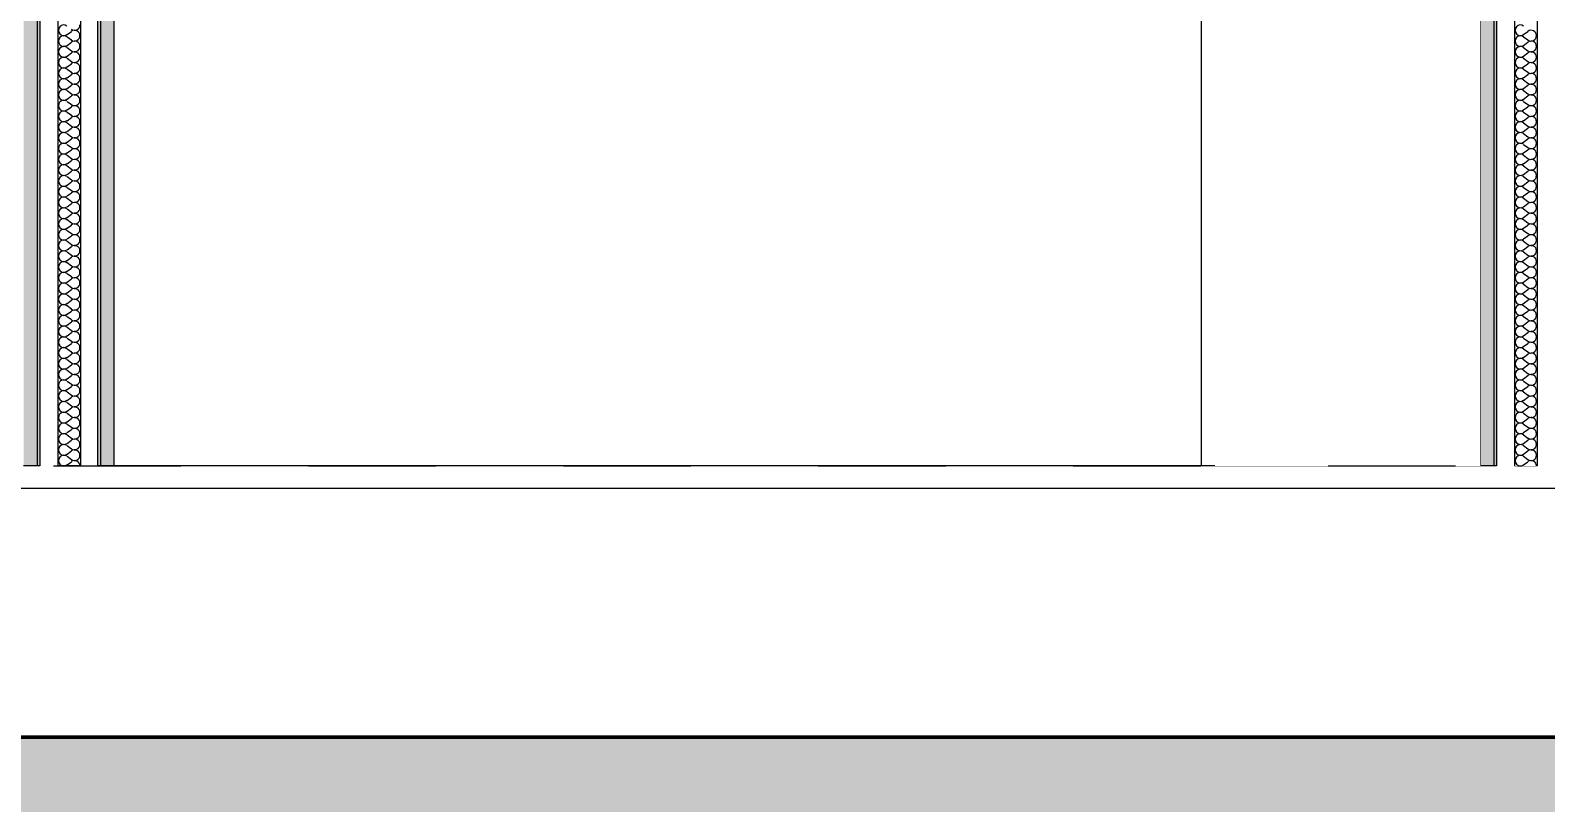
# Model space of a CAD drawing. Header units: millimetres. Extents: x -48147 to 1403542, y -455564 to 18123.
# Drawn here: x 1378454 to 1380131, y -438215 to -437360 of the extents above; entities that cross this region are included whole.
import ezdxf

# ---------------------------------------------------------------- set-up
doc = ezdxf.new("R2010")
doc.units = ezdxf.units.MM
doc.header["$MEASUREMENT"] = 0
doc.linetypes.add('Dashed', pattern=[2822.222233, 1411.111116, -1411.111116])
doc.linetypes.add('Wipeout_Contour', pattern=[1000, 0, -1000])
for name, color, linetype, lineweight, true_color in [('0_Pen_No__105', 7, 'Continuous', 15, 0xa6a6a6), ('A-230-M_FLOOR.IFC Import_Pen_No__109', 7, 'Continuous', 15, 0xa6a6a6), ('A-230-M_FLOOR.IFC Import_Pen_No__29', 7, 'Continuous', 50, 0x2a2a2a), ('New_A-25-M_Wall_Int_Pen_No__107', 7, 'Continuous', 15, 0xa6a6a6)]:
    doc.layers.add(name, color=color, linetype=linetype, lineweight=lineweight, true_color=true_color)
for name, color, linetype in [('A-230-M_FLOOR.IFC Import', 7, 'Continuous'), ('New_A-20-M_Floor_Slab', 7, 'Continuous'), ('New_A-25-M_Wall_Int', 7, 'Continuous'), ('New_A-95-D_1_20', 7, 'Continuous')]:
    doc.layers.add(name, color=color, linetype=linetype)
for name, color, linetype, lineweight in [('New_A-20-M_Floor_Slab_Pen_No__4', 7, 'Continuous', 20), ('New_A-25-M_Wall_Int_Pen_No__1', 7, 'Continuous', 13), ('New_A-25-M_Wall_Int_Pen_No__87', 8, 'Continuous', 20), ('New_A-95-D_1_20_Pen_No__1', 7, 'Continuous', 13)]:
    doc.layers.add(name, color=color, linetype=linetype, lineweight=lineweight)
doc.styles.add('GENERATED_STYLE_1', font='')
doc.styles.get('GENERATED_STYLE_1').set_extended_font_data('Arial')
doc.dimstyles.new('GENERATED_STYLE__2', dxfattribs={"dimtxt": 125, "dimasz": 47.5, "dimexe": 0.18, "dimexo": 50, "dimgap": 0.09, "dimtad": 1, "dimdec": 0, "dimzin": 0, "dimdsep": 46, "dimtxsty": 'GENERATED_STYLE_1', "dimblk": 'ARROWHEAD_2', "dimblk1": 'ARROWHEAD_2', "dimblk2": 'ARROWHEAD_2', "dimcen": 0.09, "dimclrd": 7, "dimclre": 7, "dimclrt": 7, "dimadec": 0, "dimazin": 0, "dimtfac": 1, "dimtdec": 4, "dimtmove": 0, "dimatfit": 3, "dimfxl": 1, "dimtolj": 1, "dimtzin": 0, "dimarcsym": 0})

# ---------------------------------------------------------------- blocks, each defined once
blk = doc.blocks.new('*X43', base_point=(1418663.2, -449992.5))
at = {"layer": 'New_A-25-M_Wall_Int_Pen_No__107', "linetype": 'Continuous'}
for p, q in [((1378494.4, -437365.1), (1378499.2, -437361.6)), ((1378494.4, -437367.5), (1378499.2, -437371.1)), ((1378494.4, -437377.1), (1378499.2, -437373.5)), ((1378494.4, -437379.4), (1378499.2, -437383)), ((1378494.4, -437389), (1378499.2, -437385.4)), ((1378494.4, -437391.3), (1378499.2, -437394.9)), ((1378494.4, -437400.9), (1378499.2, -437397.3)), ((1378494.4, -437403.2), (1378499.2, -437406.8)), ((1378494.4, -437412.8), (1378499.2, -437409.2)), ((1378494.4, -437415.1), (1378499.2, -437418.7)), ((1378494.4, -437424.7), (1378499.2, -437421.1)), ((1378494.4, -437427.1), (1378499.2, -437430.6)), ((1378494.4, -437436.6), (1378499.2, -437433)), ((1378494.4, -437439), (1378499.2, -437442.5)), ((1378494.4, -437448.5), (1378499.2, -437444.9)), ((1378494.4, -437450.9), (1378499.2, -437454.4)), ((1378494.4, -437460.4), (1378499.2, -437456.8)), ((1378494.4, -437462.8), (1378499.2, -437466.3)), ((1378494.4, -437472.3), (1378499.2, -437468.7)), ((1378494.4, -437474.7), (1378499.2, -437478.2)), ((1378494.4, -437484.2), (1378499.2, -437480.6)), ((1378494.4, -437486.6), (1378499.2, -437490.1)), ((1378494.4, -437496.1), (1378499.2, -437492.5)), ((1378494.4, -437498.5), (1378499.2, -437502.1)), ((1378494.4, -437508), (1378499.2, -437504.4)), ((1378494.4, -437510.4), (1378499.2, -437514)), ((1378494.4, -437519.9), (1378499.2, -437516.3)), ((1378494.4, -437522.3), (1378499.2, -437525.9)), ((1378494.4, -437531.8), (1378499.2, -437528.2)), ((1378494.4, -437534.2), (1378499.2, -437537.8)), ((1378494.4, -437543.7), (1378499.2, -437540.1)), ((1378494.4, -437546.1), (1378499.2, -437549.7)), ((1378494.4, -437555.6), (1378499.2, -437552.1)), ((1378494.4, -437558), (1378499.2, -437561.6)), ((1378494.4, -437567.5), (1378499.2, -437564)), ((1378494.4, -437569.9), (1378499.2, -437573.5)), ((1378494.4, -437579.4), (1378499.2, -437575.9)), ((1378494.4, -437581.8), (1378499.2, -437585.4)), ((1378494.4, -437591.3), (1378499.2, -437587.8)), ((1378494.4, -437593.7), (1378499.2, -437597.3)), ((1378494.4, -437603.2), (1378499.2, -437599.7)), ((1378494.4, -437605.6), (1378499.2, -437609.2)), ((1378494.4, -437615.1), (1378499.2, -437611.6)), ((1378494.4, -437617.5), (1378499.2, -437621.1)), ((1378494.4, -437627.1), (1378499.2, -437623.5)), ((1378494.4, -437629.4), (1378499.2, -437633)), ((1378494.4, -437639), (1378499.2, -437635.4)), ((1378494.4, -437641.3), (1378499.2, -437644.9)), ((1378494.4, -437650.9), (1378499.2, -437647.3)), ((1378494.4, -437653.2), (1378499.2, -437656.8)), ((1378494.4, -437662.8), (1378499.2, -437659.2)), ((1378494.4, -437665.1), (1378499.2, -437668.7)), ((1378494.4, -437674.7), (1378499.2, -437671.1)), ((1378494.4, -437677.1), (1378499.2, -437680.6)), ((1378494.4, -437686.6), (1378499.2, -437683)), ((1378494.4, -437689), (1378499.2, -437692.5)), ((1378494.4, -437698.5), (1378499.2, -437694.9)), ((1378494.4, -437700.9), (1378499.2, -437704.4)), ((1378494.4, -437710.4), (1378499.2, -437706.8)), ((1378494.4, -437712.8), (1378499.2, -437716.3)), ((1378494.4, -437722.3), (1378499.2, -437718.7)), ((1378494.4, -437724.7), (1378499.2, -437728.2)), ((1378494.4, -437734.2), (1378499.2, -437730.6)), ((1378494.4, -437736.6), (1378499.2, -437740.1)), ((1378494.4, -437746.1), (1378499.2, -437742.5)), ((1378494.4, -437748.5), (1378499.2, -437752.1)), ((1378494.4, -437758), (1378499.2, -437754.4)), ((1378494.4, -437760.4), (1378499.2, -437764)), ((1378494.4, -437769.9), (1378499.2, -437766.3)), ((1378494.4, -437772.3), (1378499.2, -437775.9)), ((1378494.4, -437781.8), (1378499.2, -437778.2)), ((1378494.4, -437784.2), (1378499.2, -437787.8)), ((1378494.4, -437793.7), (1378499.2, -437790.1)), ((1378494.4, -437796.1), (1378499.2, -437799.7)), ((1378494.4, -437805.6), (1378499.2, -437802.1)), ((1378494.4, -437808), (1378499.2, -437811.6)), ((1378494.4, -437817.5), (1378499.2, -437814)), ((1378494.4, -437819.9), (1378499.2, -437823.5)), ((1378494.4, -437829.4), (1378499.2, -437825.9)), ((1378494.4, -437831.8), (1378499.2, -437835.4)), ((1378494.4, -437841.3), (1378499.2, -437837.8))]:
    blk.add_line(p, q, dxfattribs=at)
for centre, start, end in [((1378490.8, -437360.4), 53.1301, 306.8699), ((1378490.8, -437372.3), 53.1301, 306.8699), ((1378502.7, -437354.4), 233.1301, 0), ((1378502.7, -437366.3), 0, 126.8699), ((1378502.7, -437366.3), 233.1301, 0), ((1378490.8, -437384.2), 53.1301, 306.8699), ((1378502.7, -437378.2), 0, 126.8699), ((1378502.7, -437378.2), 233.1301, 0), ((1378502.7, -437390.1), 0, 126.8699), ((1378490.8, -437396.1), 53.1301, 306.8699), ((1378490.8, -437408), 53.1301, 306.8699), ((1378502.7, -437390.1), 233.1301, 0), ((1378502.7, -437402.1), 0, 126.8699), ((1378502.7, -437402.1), 233.1301, 0), ((1378490.8, -437419.9), 53.1301, 306.8699), ((1378502.7, -437414), 0, 126.8699), ((1378502.7, -437414), 233.1301, 0), ((1378502.7, -437425.9), 0, 126.8699), ((1378490.8, -437431.8), 53.1301, 306.8699), ((1378490.8, -437443.7), 53.1301, 306.8699), ((1378502.7, -437425.9), 233.1301, 0), ((1378502.7, -437437.8), 0, 126.8699), ((1378502.7, -437437.8), 233.1301, 0), ((1378490.8, -437455.6), 53.1301, 306.8699), ((1378502.7, -437449.7), 0, 126.8699), ((1378502.7, -437449.7), 233.1301, 0), ((1378490.8, -437467.5), 53.1301, 306.8699), ((1378502.7, -437461.6), 0, 126.8699), ((1378502.7, -437461.6), 233.1301, 0), ((1378502.7, -437473.5), 0, 126.8699), ((1378490.8, -437479.4), 53.1301, 306.8699), ((1378490.8, -437491.3), 53.1301, 306.8699), ((1378502.7, -437473.5), 233.1301, 0), ((1378502.7, -437485.4), 0, 126.8699), ((1378502.7, -437485.4), 233.1301, 0), ((1378490.8, -437503.2), 53.1301, 306.8699), ((1378502.7, -437497.3), 0, 126.8699), ((1378502.7, -437497.3), 233.1301, 0), ((1378502.7, -437509.2), 0, 126.8699), ((1378490.8, -437515.1), 53.1301, 306.8699), ((1378490.8, -437527.1), 53.1301, 306.8699), ((1378502.7, -437509.2), 233.1301, 0), ((1378502.7, -437521.1), 0, 126.8699), ((1378502.7, -437521.1), 233.1301, 0), ((1378490.8, -437539), 53.1301, 306.8699), ((1378502.7, -437533), 0, 126.8699), ((1378502.7, -437533), 233.1301, 0), ((1378490.8, -437550.9), 53.1301, 306.8699), ((1378502.7, -437544.9), 0, 126.8699), ((1378502.7, -437544.9), 233.1301, 0), ((1378502.7, -437556.8), 0, 126.8699), ((1378490.8, -437562.8), 53.1301, 306.8699), ((1378490.8, -437574.7), 53.1301, 306.8699), ((1378502.7, -437556.8), 233.1301, 0), ((1378502.7, -437568.7), 0, 126.8699), ((1378502.7, -437568.7), 233.1301, 0), ((1378490.8, -437586.6), 53.1301, 306.8699), ((1378502.7, -437580.6), 0, 126.8699), ((1378502.7, -437580.6), 233.1301, 0), ((1378502.7, -437592.5), 0, 126.8699), ((1378490.8, -437598.5), 53.1301, 306.8699), ((1378490.8, -437610.4), 53.1301, 306.8699), ((1378502.7, -437592.5), 233.1301, 0), ((1378502.7, -437604.4), 0, 126.8699), ((1378502.7, -437604.4), 233.1301, 0), ((1378490.8, -437622.3), 53.1301, 306.8699), ((1378502.7, -437616.3), 0, 126.8699), ((1378502.7, -437616.3), 233.1301, 0), ((1378502.7, -437628.2), 0, 126.8699), ((1378490.8, -437634.2), 53.1301, 306.8699), ((1378502.7, -437628.2), 233.1301, 0), ((1378502.7, -437640.1), 0, 126.8699), ((1378490.8, -437646.1), 53.1301, 306.8699), ((1378490.8, -437658), 53.1301, 306.8699), ((1378502.7, -437640.1), 233.1301, 0), ((1378502.7, -437652.1), 0, 126.8699), ((1378502.7, -437652.1), 233.1301, 0), ((1378490.8, -437669.9), 53.1301, 306.8699), ((1378502.7, -437664), 0, 126.8699), ((1378502.7, -437664), 233.1301, 0), ((1378502.7, -437675.9), 0, 126.8699), ((1378490.8, -437681.8), 53.1301, 306.8699), ((1378490.8, -437693.7), 53.1301, 306.8699), ((1378502.7, -437675.9), 233.1301, 0), ((1378502.7, -437687.8), 0, 126.8699), ((1378502.7, -437687.8), 233.1301, 0), ((1378490.8, -437705.6), 53.1301, 306.8699), ((1378502.7, -437699.7), 0, 126.8699), ((1378502.7, -437699.7), 233.1301, 0), ((1378502.7, -437711.6), 0, 126.8699), ((1378490.8, -437717.5), 53.1301, 306.8699), ((1378490.8, -437729.4), 53.1301, 306.8699), ((1378502.7, -437711.6), 233.1301, 0), ((1378502.7, -437723.5), 0, 126.8699), ((1378502.7, -437723.5), 233.1301, 0), ((1378490.8, -437741.3), 53.1301, 306.8699), ((1378502.7, -437735.4), 0, 126.8699), ((1378502.7, -437735.4), 233.1301, 0), ((1378490.8, -437753.2), 53.1301, 306.8699), ((1378502.7, -437747.3), 0, 126.8699), ((1378502.7, -437747.3), 233.1301, 0), ((1378502.7, -437759.2), 0, 126.8699), ((1378490.8, -437765.1), 53.1301, 306.8699), ((1378490.8, -437777.1), 53.1301, 306.8699), ((1378502.7, -437759.2), 233.1301, 0), ((1378502.7, -437771.1), 0, 126.8699), ((1378502.7, -437771.1), 233.1301, 0), ((1378490.8, -437789), 53.1301, 306.8699), ((1378502.7, -437783), 0, 126.8699), ((1378502.7, -437783), 233.1301, 0), ((1378502.7, -437794.9), 0, 126.8699), ((1378490.8, -437800.9), 53.1301, 306.8699), ((1378490.8, -437812.8), 53.1301, 306.8699), ((1378502.7, -437794.9), 233.1301, 0), ((1378502.7, -437806.8), 0, 126.8699), ((1378502.7, -437806.8), 233.1301, 0), ((1378490.8, -437824.7), 53.1301, 306.8699), ((1378502.7, -437818.7), 0, 126.8699), ((1378502.7, -437818.7), 233.1301, 0), ((1378490.8, -437836.6), 53.1301, 306.8699), ((1378502.7, -437830.6), 0, 126.8699), ((1378502.7, -437830.6), 233.1301, 0), ((1378502.7, -437842.5), 0, 126.8699)]:
    blk.add_arc(centre, 5.95, start, end, dxfattribs=at)
blk = doc.blocks.new('Section Elem_15_1', base_point=(1418663.2, -449992.5))
at = {"layer": 'New_A-25-M_Wall_Int_Pen_No__107', "linetype": 'Continuous'}
blk.add_hatch(color=256, dxfattribs=at).paths.add_polyline_path([(1378461.3, -434082.5), (1378446.3, -434082.5), (1378446.3, -437842.5), (1378461.3, -437842.5)])
at = {"layer": 'New_A-25-M_Wall_Int_Pen_No__107', "linetype": 'Continuous', "lineweight": 0, "true_color": 0x535353}
blk.add_hatch(color=251, dxfattribs=at).paths.add_polyline_path([(1378464.3, -434082.5), (1378461.3, -434082.5), (1378461.3, -437842.5), (1378464.3, -437842.5)])
at = {"layer": 'New_A-25-M_Wall_Int_Pen_No__1', "linetype": 'Continuous'}
blk.add_line((1378546.3, -434082.5), (1378546.3, -437842.5), dxfattribs=at)
at = {"color": 254, "linetype": 'Wipeout_Contour', "lineweight": 0, "ltscale": 5783089.635194167}
blk.add_wipeout([(1378484.3, -434082.5), (1378464.3, -434082.5), (1378464.3, -437842.5), (1378484.3, -437842.5)], dxfattribs=at).dxf.layer = 'New_A-25-M_Wall_Int'
at = {"layer": 'New_A-25-M_Wall_Int_Pen_No__1', "linetype": 'Continuous'}
for p, q in [((1378461.3, -434082.5), (1378461.3, -437842.5)), ((1378464.3, -434082.5), (1378464.3, -437842.5))]:
    blk.add_line(p, q, dxfattribs=at)
at = {"color": 254, "linetype": 'Wipeout_Contour', "lineweight": 0, "ltscale": 5783175.445938991}
blk.add_wipeout([(1378509.3, -434082.5), (1378484.3, -434082.5), (1378484.3, -437842.5), (1378509.3, -437842.5)], dxfattribs=at).dxf.layer = 'New_A-25-M_Wall_Int'
at = {"layer": 'New_A-25-M_Wall_Int_Pen_No__1', "linetype": 'Continuous'}
blk.add_line((1378484.3, -434082.5), (1378484.3, -437842.5), dxfattribs=at)
at = {"layer": 'New_A-25-M_Wall_Int'}
blk.add_blockref('*X43', (1418663.2, -449992.5), dxfattribs=at)
at = {"color": 254, "linetype": 'Wipeout_Contour', "lineweight": 0, "ltscale": 5783259.349884127}
blk.add_wipeout([(1378528.3, -434082.5), (1378509.3, -434082.5), (1378509.3, -437842.5), (1378528.3, -437842.5)], dxfattribs=at).dxf.layer = 'New_A-25-M_Wall_Int'
at = {"layer": 'New_A-25-M_Wall_Int_Pen_No__107', "linetype": 'Continuous', "lineweight": 0, "true_color": 0x535353}
blk.add_hatch(color=251, dxfattribs=at).paths.add_polyline_path([(1378531.3, -434082.5), (1378528.3, -434082.5), (1378528.3, -437842.5), (1378531.3, -437842.5)])
at = {"layer": 'New_A-25-M_Wall_Int_Pen_No__107', "linetype": 'Continuous'}
blk.add_hatch(color=256, dxfattribs=at).paths.add_polyline_path([(1378546.3, -437842.5), (1378546.3, -434082.5), (1378531.3, -434082.5), (1378531.3, -437842.5)])
at = {"layer": 'New_A-25-M_Wall_Int_Pen_No__1', "linetype": 'Continuous'}
for p, q in [((1378509.3, -434082.5), (1378509.3, -437842.5)), ((1378528.3, -434082.5), (1378528.3, -437842.5)), ((1378531.3, -434082.5), (1378531.3, -437842.5))]:
    blk.add_line(p, q, dxfattribs=at)
blk = doc.blocks.new('Section Elem_16_1', base_point=(1418663.2, -449992.5))
at = {"color": 254, "linetype": 'Wipeout_Contour', "lineweight": 0, "ltscale": 5788696.995247887}
blk.add_wipeout([(1379765.3, -435267.5), (1379750.3, -435267.5), (1379750.3, -437842.5), (1379765.3, -437842.5)], dxfattribs=at).dxf.layer = 'New_A-25-M_Wall_Int'
at = {"layer": 'New_A-25-M_Wall_Int_Pen_No__87', "linetype": 'Continuous'}
blk.add_line((1379750.3, -437842.5), (1379750.3, -435267.5), dxfattribs=at)
blk = doc.blocks.new('Section Elem_82_1', base_point=(1418663.2, -449992.5))
at = {"color": 254, "linetype": 'Wipeout_Contour', "lineweight": 0, "ltscale": 5795212.557145383}
blk.add_wipeout([(1374446.3, -437842.5), (1374446.3, -437867.5), (1387661.3, -437867.5), (1387661.3, -437842.5)], dxfattribs=at).dxf.layer = 'New_A-20-M_Floor_Slab'
at = {"layer": 'New_A-20-M_Floor_Slab_Pen_No__4', "linetype": 'Continuous'}
for p, q in [((1378509.3, -437842.5), (1378484.3, -437842.5)), ((1380058.9, -437842.5), (1378546.3, -437842.5)), ((1380121.9, -437842.5), (1380096.9, -437842.5))]:
    blk.add_line(p, q, dxfattribs=at)
at = {"layer": 'New_A-20-M_Floor_Slab_Pen_No__4', "linetype": 'Continuous', "flags": 128}
for points in [[(1378464.3, -437842.5), (1378461.3, -437842.5), (1378446.3, -437842.5)], [(1378546.3, -437842.5), (1378531.3, -437842.5), (1378528.3, -437842.5)], [(1380076.9, -437842.5), (1380073.9, -437842.5), (1380058.9, -437842.5)]]:
    blk.add_lwpolyline(points, dxfattribs=at)
at = {"color": 254, "linetype": 'Wipeout_Contour', "lineweight": 0, "ltscale": 5795393.943428814}
blk.add_wipeout([(1374446.3, -437867.5), (1374446.3, -438142.5), (1387661.3, -438142.5), (1387661.3, -437867.5)], dxfattribs=at).dxf.layer = 'New_A-20-M_Floor_Slab'
at = {"layer": 'New_A-20-M_Floor_Slab_Pen_No__4', "linetype": 'Continuous'}
blk.add_line((1387661.3, -437867.5), (1374446.3, -437867.5), dxfattribs=at)
blk = doc.blocks.new('*X139', base_point=(1418663.2, -449992.5))
at = {"layer": 'New_A-25-M_Wall_Int_Pen_No__107', "linetype": 'Continuous'}
for p, q in [((1380107, -437365.1), (1380111.8, -437361.6)), ((1380107, -437367.5), (1380111.8, -437371.1)), ((1380107, -437377.1), (1380111.8, -437373.5)), ((1380107, -437379.4), (1380111.8, -437383)), ((1380107, -437389), (1380111.8, -437385.4)), ((1380107, -437391.3), (1380111.8, -437394.9)), ((1380107, -437400.9), (1380111.8, -437397.3)), ((1380107, -437403.2), (1380111.8, -437406.8)), ((1380107, -437412.8), (1380111.8, -437409.2)), ((1380107, -437415.1), (1380111.8, -437418.7)), ((1380107, -437424.7), (1380111.8, -437421.1)), ((1380107, -437427.1), (1380111.8, -437430.6)), ((1380107, -437436.6), (1380111.8, -437433)), ((1380107, -437439), (1380111.8, -437442.5)), ((1380107, -437448.5), (1380111.8, -437444.9)), ((1380107, -437450.9), (1380111.8, -437454.4)), ((1380107, -437460.4), (1380111.8, -437456.8)), ((1380107, -437462.8), (1380111.8, -437466.3)), ((1380107, -437472.3), (1380111.8, -437468.7)), ((1380107, -437474.7), (1380111.8, -437478.2)), ((1380107, -437484.2), (1380111.8, -437480.6)), ((1380107, -437486.6), (1380111.8, -437490.1)), ((1380107, -437496.1), (1380111.8, -437492.5)), ((1380107, -437498.5), (1380111.8, -437502.1)), ((1380107, -437508), (1380111.8, -437504.4)), ((1380107, -437510.4), (1380111.8, -437514)), ((1380107, -437519.9), (1380111.8, -437516.3)), ((1380107, -437522.3), (1380111.8, -437525.9)), ((1380107, -437531.8), (1380111.8, -437528.2)), ((1380107, -437534.2), (1380111.8, -437537.8)), ((1380107, -437543.7), (1380111.8, -437540.1)), ((1380107, -437546.1), (1380111.8, -437549.7)), ((1380107, -437555.6), (1380111.8, -437552.1)), ((1380107, -437558), (1380111.8, -437561.6)), ((1380107, -437567.5), (1380111.8, -437564)), ((1380107, -437569.9), (1380111.8, -437573.5)), ((1380107, -437579.4), (1380111.8, -437575.9)), ((1380107, -437581.8), (1380111.8, -437585.4)), ((1380107, -437591.3), (1380111.8, -437587.8)), ((1380107, -437593.7), (1380111.8, -437597.3)), ((1380107, -437603.2), (1380111.8, -437599.7)), ((1380107, -437605.6), (1380111.8, -437609.2)), ((1380107, -437615.1), (1380111.8, -437611.6)), ((1380107, -437617.5), (1380111.8, -437621.1)), ((1380107, -437627.1), (1380111.8, -437623.5)), ((1380107, -437629.4), (1380111.8, -437633)), ((1380107, -437639), (1380111.8, -437635.4)), ((1380107, -437641.3), (1380111.8, -437644.9)), ((1380107, -437650.9), (1380111.8, -437647.3)), ((1380107, -437653.2), (1380111.8, -437656.8)), ((1380107, -437662.8), (1380111.8, -437659.2)), ((1380107, -437665.1), (1380111.8, -437668.7)), ((1380107, -437674.7), (1380111.8, -437671.1)), ((1380107, -437677.1), (1380111.8, -437680.6)), ((1380107, -437686.6), (1380111.8, -437683)), ((1380107, -437689), (1380111.8, -437692.5)), ((1380107, -437698.5), (1380111.8, -437694.9)), ((1380107, -437700.9), (1380111.8, -437704.4)), ((1380107, -437710.4), (1380111.8, -437706.8)), ((1380107, -437712.8), (1380111.8, -437716.3)), ((1380107, -437722.3), (1380111.8, -437718.7)), ((1380107, -437724.7), (1380111.8, -437728.2)), ((1380107, -437734.2), (1380111.8, -437730.6)), ((1380107, -437736.6), (1380111.8, -437740.1)), ((1380107, -437746.1), (1380111.8, -437742.5)), ((1380107, -437748.5), (1380111.8, -437752.1)), ((1380107, -437758), (1380111.8, -437754.4)), ((1380107, -437760.4), (1380111.8, -437764)), ((1380107, -437769.9), (1380111.8, -437766.3)), ((1380107, -437772.3), (1380111.8, -437775.9)), ((1380107, -437781.8), (1380111.8, -437778.2)), ((1380107, -437784.2), (1380111.8, -437787.8)), ((1380107, -437793.7), (1380111.8, -437790.1)), ((1380107, -437796.1), (1380111.8, -437799.7)), ((1380107, -437805.6), (1380111.8, -437802.1)), ((1380107, -437808), (1380111.8, -437811.6)), ((1380107, -437817.5), (1380111.8, -437814)), ((1380107, -437819.9), (1380111.8, -437823.5)), ((1380107, -437829.4), (1380111.8, -437825.9)), ((1380107, -437831.8), (1380111.8, -437835.4)), ((1380107, -437841.3), (1380111.8, -437837.8))]:
    blk.add_line(p, q, dxfattribs=at)
for centre, start, end in [((1380103.4, -437360.4), 53.1301, 306.8699), ((1380103.4, -437372.3), 53.1301, 306.8699), ((1380115.3, -437366.3), 0, 126.8699), ((1380115.3, -437366.3), 233.1301, 0), ((1380103.4, -437384.2), 53.1301, 306.8699), ((1380115.3, -437378.2), 0, 126.8699), ((1380115.3, -437378.2), 233.1301, 0), ((1380115.3, -437390.1), 0, 126.8699), ((1380103.4, -437396.1), 53.1301, 306.8699), ((1380103.4, -437408), 53.1301, 306.8699), ((1380115.3, -437390.1), 233.1301, 0), ((1380115.3, -437402.1), 0, 126.8699), ((1380115.3, -437402.1), 233.1301, 0), ((1380103.4, -437419.9), 53.1301, 306.8699), ((1380115.3, -437414), 0, 126.8699), ((1380115.3, -437414), 233.1301, 0), ((1380115.3, -437425.9), 0, 126.8699), ((1380103.4, -437431.8), 53.1301, 306.8699), ((1380103.4, -437443.7), 53.1301, 306.8699), ((1380115.3, -437425.9), 233.1301, 0), ((1380115.3, -437437.8), 0, 126.8699), ((1380115.3, -437437.8), 233.1301, 0), ((1380103.4, -437455.6), 53.1301, 306.8699), ((1380115.3, -437449.7), 0, 126.8699), ((1380115.3, -437449.7), 233.1301, 0), ((1380103.4, -437467.5), 53.1301, 306.8699), ((1380115.3, -437461.6), 0, 126.8699), ((1380115.3, -437461.6), 233.1301, 0), ((1380115.3, -437473.5), 0, 126.8699), ((1380103.4, -437479.4), 53.1301, 306.8699), ((1380103.4, -437491.3), 53.1301, 306.8699), ((1380115.3, -437473.5), 233.1301, 0), ((1380115.3, -437485.4), 0, 126.8699), ((1380115.3, -437485.4), 233.1301, 0), ((1380103.4, -437503.2), 53.1301, 306.8699), ((1380115.3, -437497.3), 0, 126.8699), ((1380115.3, -437497.3), 233.1301, 0), ((1380115.3, -437509.2), 0, 126.8699), ((1380103.4, -437515.1), 53.1301, 306.8699), ((1380103.4, -437527.1), 53.1301, 306.8699), ((1380115.3, -437509.2), 233.1301, 0), ((1380115.3, -437521.1), 0, 126.8699), ((1380115.3, -437521.1), 233.1301, 0), ((1380103.4, -437539), 53.1301, 306.8699), ((1380115.3, -437533), 0, 126.8699), ((1380115.3, -437533), 233.1301, 0), ((1380103.4, -437550.9), 53.1301, 306.8699), ((1380115.3, -437544.9), 0, 126.8699), ((1380115.3, -437544.9), 233.1301, 0), ((1380115.3, -437556.8), 0, 126.8699), ((1380103.4, -437562.8), 53.1301, 306.8699), ((1380103.4, -437574.7), 53.1301, 306.8699), ((1380115.3, -437556.8), 233.1301, 0), ((1380115.3, -437568.7), 0, 126.8699), ((1380115.3, -437568.7), 233.1301, 0), ((1380103.4, -437586.6), 53.1301, 306.8699), ((1380115.3, -437580.6), 0, 126.8699), ((1380115.3, -437580.6), 233.1301, 0), ((1380115.3, -437592.5), 0, 126.8699), ((1380103.4, -437598.5), 53.1301, 306.8699), ((1380103.4, -437610.4), 53.1301, 306.8699), ((1380115.3, -437592.5), 233.1301, 0), ((1380115.3, -437604.4), 0, 126.8699), ((1380115.3, -437604.4), 233.1301, 0), ((1380103.4, -437622.3), 53.1301, 306.8699), ((1380115.3, -437616.3), 0, 126.8699), ((1380115.3, -437616.3), 233.1301, 0), ((1380115.3, -437628.2), 0, 126.8699), ((1380103.4, -437634.2), 53.1301, 306.8699), ((1380115.3, -437628.2), 233.1301, 0), ((1380115.3, -437640.1), 0, 126.8699), ((1380103.4, -437646.1), 53.1301, 306.8699), ((1380103.4, -437658), 53.1301, 306.8699), ((1380115.3, -437640.1), 233.1301, 0), ((1380115.3, -437652.1), 0, 126.8699), ((1380115.3, -437652.1), 233.1301, 0), ((1380103.4, -437669.9), 53.1301, 306.8699), ((1380115.3, -437664), 0, 126.8699), ((1380115.3, -437664), 233.1301, 0), ((1380115.3, -437675.9), 0, 126.8699), ((1380103.4, -437681.8), 53.1301, 306.8699), ((1380103.4, -437693.7), 53.1301, 306.8699), ((1380115.3, -437675.9), 233.1301, 0), ((1380115.3, -437687.8), 0, 126.8699), ((1380115.3, -437687.8), 233.1301, 0), ((1380103.4, -437705.6), 53.1301, 306.8699), ((1380115.3, -437699.7), 0, 126.8699), ((1380115.3, -437699.7), 233.1301, 0), ((1380115.3, -437711.6), 0, 126.8699), ((1380103.4, -437717.5), 53.1301, 306.8699), ((1380103.4, -437729.4), 53.1301, 306.8699), ((1380115.3, -437711.6), 233.1301, 0), ((1380115.3, -437723.5), 0, 126.8699), ((1380115.3, -437723.5), 233.1301, 0), ((1380103.4, -437741.3), 53.1301, 306.8699), ((1380115.3, -437735.4), 0, 126.8699), ((1380115.3, -437735.4), 233.1301, 0), ((1380103.4, -437753.2), 53.1301, 306.8699), ((1380115.3, -437747.3), 0, 126.8699), ((1380115.3, -437747.3), 233.1301, 0), ((1380115.3, -437759.2), 0, 126.8699), ((1380103.4, -437765.1), 53.1301, 306.8699), ((1380103.4, -437777.1), 53.1301, 306.8699), ((1380115.3, -437759.2), 233.1301, 0), ((1380115.3, -437771.1), 0, 126.8699), ((1380115.3, -437771.1), 233.1301, 0), ((1380103.4, -437789), 53.1301, 306.8699), ((1380115.3, -437783), 0, 126.8699), ((1380115.3, -437783), 233.1301, 0), ((1380115.3, -437794.9), 0, 126.8699), ((1380103.4, -437800.9), 53.1301, 306.8699), ((1380103.4, -437812.8), 53.1301, 306.8699), ((1380115.3, -437794.9), 233.1301, 0), ((1380115.3, -437806.8), 0, 126.8699), ((1380115.3, -437806.8), 233.1301, 0), ((1380103.4, -437824.7), 53.1301, 306.8699), ((1380115.3, -437818.7), 0, 126.8699), ((1380115.3, -437818.7), 233.1301, 0), ((1380103.4, -437836.6), 53.1301, 306.8699), ((1380115.3, -437830.6), 0, 126.8699), ((1380115.3, -437830.6), 233.1301, 0), ((1380115.3, -437842.5), 0, 126.8699)]:
    blk.add_arc(centre, 5.95, start, end, dxfattribs=at)
blk = doc.blocks.new('Section Elem_109_1', base_point=(1418663.2, -449992.5))
at = {"layer": 'New_A-25-M_Wall_Int_Pen_No__107', "linetype": 'Continuous'}
blk.add_hatch(color=256, dxfattribs=at).paths.add_polyline_path([(1380073.9, -434066.4), (1380058.9, -434066.5), (1380058.9, -434817.5), (1380058.9, -434817.5), (1380058.9, -434842.5), (1380058.9, -434842.5), (1380058.9, -437842.5), (1380073.9, -437842.5)])
at = {"layer": 'New_A-25-M_Wall_Int_Pen_No__107', "linetype": 'Continuous', "lineweight": 0, "true_color": 0x535353}
blk.add_hatch(color=251, dxfattribs=at).paths.add_polyline_path([(1380076.9, -434066.3), (1380073.9, -434066.4), (1380073.9, -437842.5), (1380076.9, -437842.5)])
at = {"layer": 'New_A-25-M_Wall_Int_Pen_No__1', "linetype": 'Continuous'}
blk.add_line((1380058.9, -434842.5), (1380058.9, -437842.5), dxfattribs=at)
at = {"color": 254, "linetype": 'Wipeout_Contour', "lineweight": 0, "ltscale": 5789230.362443559}
blk.add_wipeout([(1380096.9, -434066.1), (1380076.9, -434066.3), (1380076.9, -437842.5), (1380096.9, -437842.5)], dxfattribs=at).dxf.layer = 'New_A-25-M_Wall_Int'
at = {"layer": 'New_A-25-M_Wall_Int_Pen_No__1', "linetype": 'Continuous'}
for p, q in [((1380073.9, -434066.4), (1380073.9, -437842.5)), ((1380076.9, -434066.3), (1380076.9, -437842.5))]:
    blk.add_line(p, q, dxfattribs=at)
at = {"color": 254, "linetype": 'Wipeout_Contour', "lineweight": 0, "ltscale": 5789316.012776121}
blk.add_wipeout([(1380121.9, -434065.7), (1380096.9, -434066.1), (1380096.9, -437842.5), (1380121.9, -437842.5)], dxfattribs=at).dxf.layer = 'New_A-25-M_Wall_Int'
at = {"layer": 'New_A-25-M_Wall_Int_Pen_No__1', "linetype": 'Continuous'}
blk.add_line((1380096.9, -434066.1), (1380096.9, -437842.5), dxfattribs=at)
at = {"layer": 'New_A-25-M_Wall_Int'}
blk.add_blockref('*X139', (1418663.2, -449992.5), dxfattribs=at)
at = {"color": 254, "linetype": 'Wipeout_Contour', "lineweight": 0, "ltscale": 5789399.759866808}
blk.add_wipeout([(1380140.9, -434065.5), (1380121.9, -434065.7), (1380121.9, -437842.5), (1380140.9, -437842.5)], dxfattribs=at).dxf.layer = 'New_A-25-M_Wall_Int'
at = {"layer": 'New_A-25-M_Wall_Int_Pen_No__1', "linetype": 'Continuous'}
blk.add_line((1380121.9, -434065.7), (1380121.9, -437842.5), dxfattribs=at)
blk = doc.blocks.new('Section Elem_114_1', base_point=(1418663.2, -449992.5))
at = {"color": 254, "linetype": 'Wipeout_Contour', "lineweight": 0, "ltscale": 14474401.30974265}
blk.add_wipeout([(1380058.9, -435267.5), (1379765.3, -435267.5), (1379765.3, -437842.5), (1380058.9, -437842.5), (1380058.9, -437142.5), (1380028.2, -437142.5), (1380020.2, -437125.3), (1380020.2, -436520.7), (1380028.2, -436503.5), (1380058.9, -436503.5)], dxfattribs=at).dxf.layer = 'New_A-25-M_Wall_Int'
blk = doc.blocks.new('Section Elem_439_1', base_point=(1418663.2, -449992.5))
at = {"color": 254, "linetype": 'Wipeout_Contour', "lineweight": 0, "ltscale": 5795547.860124214}
blk.add_wipeout([(1387748.1, -438292.5), (1387748.1, -438142.5), (1374305.2, -438142.5), (1374305.2, -438292.5)], dxfattribs=at).dxf.layer = 'A-230-M_FLOOR.IFC Import'
at = {"layer": 'A-230-M_FLOOR.IFC Import_Pen_No__109', "linetype": 'Continuous'}
h = blk.add_hatch(dxfattribs=at)
h.set_pattern_fill('Lightweight_Concrete_0001', color=256, style=0, pattern_type=2)
h.set_pattern_definition([(0, (1418663.25, -449992.53), (0, 389.7114), [24.375, -200.625]), (0, (1418775.75, -449797.67), (0, 389.7114), [24.375, -200.625]), (60, (1418663.25, -449992.53), (-337.5, 194.8557), [24.375, -200.625]), (60, (1418888.25, -449992.53), (-337.5, 194.8557), [24.375, -200.625]), (120, (1418687.62, -449992.53), (337.5, 194.8557), [24.375, -200.625]), (120, (1418912.62, -449992.53), (337.5, 194.8557), [24.375, -200.625]), (0, (1418663.25, -449955.03), (0, 75), [0, -75, 0, -112.5]), (45, (1418700.75, -449955.03), (-53.03301, 53.03301), [0, -56.25, 0, -93.75])])
h.paths.add_polyline_path([(1387748.1, -438292.5), (1387748.1, -438142.5), (1374305.2, -438142.5), (1374305.2, -438292.5)])
at = {"layer": 'A-230-M_FLOOR.IFC Import_Pen_No__29', "linetype": 'Continuous', "flags": 128}
blk.add_lwpolyline([(1387748.1, -438142.5), (1387661.3, -438142.5), (1374446.3, -438142.5)], dxfattribs=at)
blk = doc.blocks.new('*D497', base_point=(1418663.2, -449992.5))
at = {"layer": 'New_A-95-D_1_20_Pen_No__1', "linetype": 'Continuous'}
for p, q in [((1374951, -438160.6), (1374888.5, -438124.5)), ((1374919.7, -438142.5), (1374919.7, -438112)), ((1374966.6, -438142.5), (1374872.9, -438142.5)), ((1374919.7, -438892.5), (1374919.7, -438142.5)), ((1374888.5, -438874.5), (1374951, -438910.6)), ((1377603.9, -438892.5), (1374872.9, -438892.5))]:
    blk.add_line(p, q, dxfattribs=at)
at = {"layer": 'New_A-95-D_1_20_Pen_No__1', "insert": (1374894.7, -438660.5), "char_height": 125, "attachment_point": 7, "rotation": 90, "style": 'GENERATED_STYLE_1'}
blk.add_mtext('\\A1;{\\fArial|b0|i0|c0|p34;750}', dxfattribs=at)
blk = doc.blocks.new('ARROWHEAD_2')
at = {"color": 0, "linetype": 'Continuous', "lineweight": 0}
for p, q in [((-0.378, -0.655), (0.378, 0.655)), ((0, 0), (-1, 0))]:
    blk.add_line(p, q, dxfattribs=at)
blk = doc.blocks.new('*D498', base_point=(1418663.2, -449992.5))
at = {"layer": 'New_A-95-D_1_20_Pen_No__1', "linetype": 'Continuous'}
for p, q in [((1374919.7, -434842.5), (1374919.7, -434812)), ((1374951, -434860.6), (1374888.5, -434824.5)), ((1377582.4, -434842.5), (1374872.9, -434842.5)), ((1374919.7, -437842.5), (1374919.7, -434842.5)), ((1374888.5, -437824.5), (1374951, -437860.6)), ((1374966.6, -437842.5), (1374872.9, -437842.5)), ((1374919.7, -437873.1), (1374919.7, -437842.5))]:
    blk.add_line(p, q, dxfattribs=at)
at = {"layer": 'New_A-95-D_1_20_Pen_No__1', "insert": (1374894.7, -436557), "char_height": 125, "attachment_point": 7, "rotation": 90, "style": 'GENERATED_STYLE_1'}
blk.add_mtext('\\A1;{\\fArial|b0|i0|c0|p34;3,000}', dxfattribs=at)
blk = doc.blocks.new('S-22 Building Section_STORY_MARKER', base_point=(1418663.2, -449992.5))
at = {"layer": '0_Pen_No__105', "linetype": 'Dashed', "ltscale": 0.1}
blk.add_line((1369166.1, -437842.5), (1399880.2, -437842.5), dxfattribs=at)

msp = doc.modelspace()

# ---------------------------------------------------------------- block references
at = {"layer": 'New_A-25-M_Wall_Int'}
for name in ['Section Elem_15_1', 'Section Elem_16_1']:
    msp.add_blockref(name, (1418663.2, -449992.5), dxfattribs=at)

# ---------------------------------------------------------------- next in the draw order: block references
at = {"layer": 'New_A-20-M_Floor_Slab'}
msp.add_blockref('Section Elem_82_1', (1418663.2, -449992.5), dxfattribs=at)

# ---------------------------------------------------------------- next in the draw order: block references
at = {"layer": 'A-230-M_FLOOR.IFC Import'}
msp.add_blockref('Section Elem_439_1', (1418663.2, -449992.5), dxfattribs=at)
at = {"layer": 'New_A-25-M_Wall_Int'}
msp.add_blockref('Section Elem_109_1', (1418663.2, -449992.5), dxfattribs=at)

# ---------------------------------------------------------------- next in the draw order: block references
msp.add_blockref('Section Elem_114_1', (1418663.2, -449992.5), dxfattribs=at)

# ---------------------------------------------------------------- next in the draw order: dimensions: what is measured, and where the dimension line sits
at = {"layer": 'New_A-95-D_1_20', "linetype": 'Continuous'}
dim = msp.add_linear_dim(base=(1374919.7, -438142.5), p1=(1377653.9, -438892.5), p2=(1384052.3, -438142.5), angle=90, dimstyle='GENERATED_STYLE__2', dxfattribs=at)
dim.commit()
dim.dimension.update_dxf_attribs({"geometry": '*D497', "text_midpoint": (1374832.2, -438502.5), "dimtype": 160, "text_rotation": 90})

# ---------------------------------------------------------------- next in the draw order: dimensions: what is measured, and where the dimension line sits
dim = msp.add_linear_dim(base=(1374919.7, -434842.5), p1=(1384052.3, -437842.5), p2=(1377632.4, -434842.5), angle=90, dimstyle='GENERATED_STYLE__2', dxfattribs=at)
dim.commit()
dim.dimension.update_dxf_attribs({"geometry": '*D498', "text_midpoint": (1374832.2, -436319.9), "dimtype": 160, "text_rotation": 90})

# ---------------------------------------------------------------- next in the draw order: block references
at = {"linetype": 'Continuous', "lineweight": 0}
msp.add_blockref('S-22 Building Section_STORY_MARKER', (1418663.2, -449992.5), dxfattribs=at)

doc.saveas('drawing.dxf')
